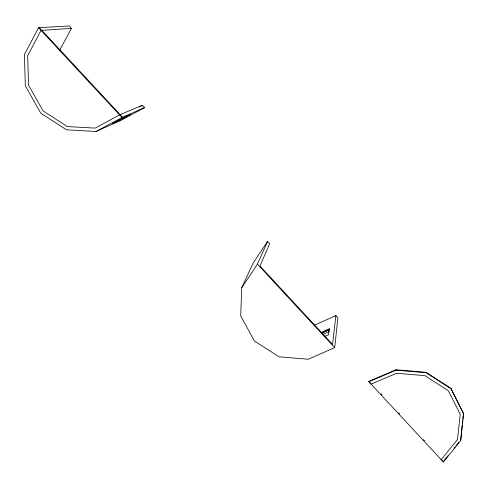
<?xml version="1.0" encoding="UTF-8"?>
<svg xmlns="http://www.w3.org/2000/svg" width="488" height="488" viewBox="0 0 488 488"><rect width="100%" height="100%" fill="white"/><g stroke="black" fill="none" stroke-linecap="round" stroke-linejoin="round"><path stroke-width="0.73" d="M368.843 381.744L368.849 381.305L395.957 369.758L426.055 372.307L450.881 388.314L463.6 413.72L460.684 440.579L443.391 462.038L368.843 381.744L395.988 370.185L426.122 372.74L450.979 388.765L463.6 413.72M335.866 315.571L332.554 344.412L260 266.027L269.657 243.658L267.576 241.395L253.132 263.142L241.7 287.798L240.712 315.87L254.382 340.984L279.002 356.771L308.27 359.241L334.695 347.615L337.897 317.78L335.866 315.571L314.516 325.16M462.197 425.17L460.684 440.579M462.362 423.675L462.685 420.699M462.844 419.204L463.49 413.245M320.579 332.651L329.284 328.772L328.497 334.78L324.404 336.598M241.7 287.798L257.444 264.167L267.576 241.395M71.455 28.383L69.223 25.962L38.57 27.725L24.4 54.595L25.339 85.827L40.778 113.21L66.545 129.832L96.057 131.492L120.908 120.39L144.625 107.598L142.295 105.329L119.371 115.016L95.154 128.118L67.344 126.569L43.06 110.898L28.53 85.083L27.67 55.669L41.035 30.39L71.455 28.383L59.762 50.057M443.769 460.934L447.972 455.719M454.041 448.185L454.981 447.026M455.914 445.867L458.714 442.39M139.684 106.738L142.295 105.329M96.057 131.492L121.945 117.51L144.625 107.598M321.763 332.859L329.119 329.583M321.708 333.219L329.742 329.638L329.284 328.772M322.672 334.591L329.357 331.608M368.849 381.305L371.228 384.05L396.61 373.265L424.95 375.675L448.332 390.748L460.221 414.214L457.506 439.493L441.243 459.714L441.158 459.196L442.445 460.587M122.555 117.248L39.388 27.676M121.945 117.51L38.57 27.725M381.061 393.798L382.092 394.914M398.653 412.811L399.684 413.934M423.486 439.657L424.523 440.78M257.444 264.167L334.695 347.615M450.881 388.314L450.979 388.765M443.305 461.514L443.391 462.038M426.055 372.307L426.122 372.74M395.957 369.758L395.988 370.185M125.306 116.681L112.673 123.501L118.163 121.061L130.552 114.375L125.306 116.681"/></g></svg>
